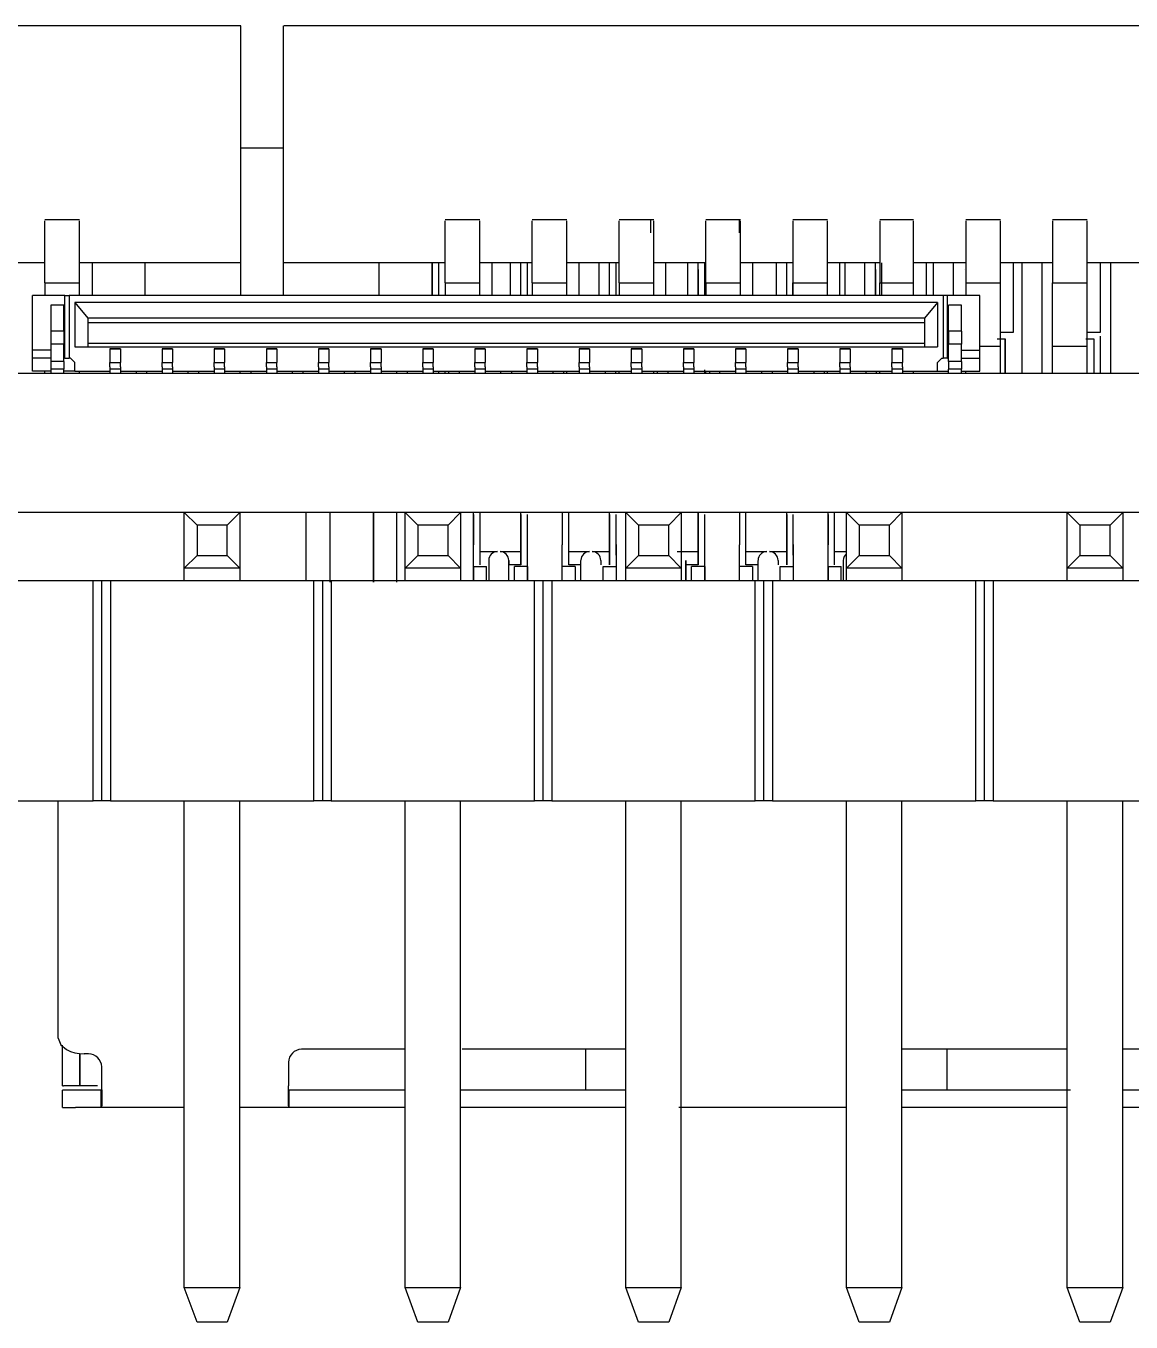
# Model space of a CAD drawing. Header units: millimetres. Extents: x 2 to 1109, y 2 to 430.
# Drawn here: x 91.99 to 104.71, y 259.17 to 274.09 of the extents above; entities that cross this region are included whole.
import ezdxf

# ---------------------------------------------------------------- set-up
doc = ezdxf.new("R2010")
doc.units = ezdxf.units.MM
doc.header["$LTSCALE"] = 0.5
doc.layers.add('几何体', color=7, linetype='Continuous')

msp = doc.modelspace()

# ---------------------------------------------------------------- linework, layer by layer
at = {"layer": '几何体'}
for p, q in [((94.466, 274.091), (79.366, 274.091)), ((94.462, 274.091), (94.462, 271.364)), ((94.96, 271.364), (94.96, 274.091)), ((110.063, 274.091), (94.963, 274.091)), ((94.462, 272.687), (94.96, 272.687)), ((92.612, 271.858), (92.212, 271.858)), ((92.212, 271.132), (92.212, 271.847)), ((92.612, 271.132), (92.612, 271.847)), ((97.22, 271.858), (96.82, 271.858)), ((96.82, 271.132), (96.82, 271.847)), ((97.22, 271.132), (97.22, 271.847)), ((98.22, 271.858), (97.82, 271.858)), ((97.82, 271.132), (97.82, 271.847)), ((98.22, 271.132), (98.22, 271.847)), ((99.22, 271.858), (98.82, 271.858)), ((98.82, 271.132), (98.82, 271.847)), ((99.186, 271.707), (99.186, 271.862)), ((99.22, 271.132), (99.22, 271.847)), ((100.22, 271.858), (99.82, 271.858)), ((99.82, 271.132), (99.82, 271.847)), ((100.206, 271.707), (100.206, 271.858)), ((100.22, 271.132), (100.22, 271.847)), ((101.22, 271.858), (100.82, 271.858)), ((100.82, 271.847), (100.82, 271.132)), ((101.22, 271.132), (101.22, 271.847)), ((102.21, 271.858), (101.82, 271.858)), ((101.82, 271.847), (101.82, 271.132)), ((102.21, 271.132), (102.21, 271.847)), ((103.21, 271.858), (102.81, 271.858)), ((102.81, 271.847), (102.81, 271.132)), ((103.21, 271.132), (103.21, 271.847)), ((104.21, 271.858), (103.81, 271.858)), ((103.81, 271.847), (103.81, 271.132)), ((103.811, 271.787), (103.811, 271.526)), ((104.21, 271.132), (104.21, 271.847)), ((92.212, 271.364), (91.612, 271.364)), ((94.462, 271.364), (92.612, 271.364)), ((92.762, 270.987), (92.762, 271.364)), ((93.362, 271.364), (93.362, 270.987)), ((94.462, 271.364), (94.462, 270.987)), ((96.82, 271.364), (94.96, 271.364)), ((94.96, 270.987), (94.96, 271.364)), ((96.06, 270.987), (96.06, 271.364)), ((96.671, 271.364), (96.671, 271.287)), ((96.671, 270.987), (96.671, 271.364)), ((96.746, 270.987), (96.746, 271.364)), ((96.746, 270.987), (96.746, 271.364)), ((97.82, 271.364), (97.22, 271.364)), ((97.36, 270.987), (97.36, 271.364)), ((97.571, 270.987), (97.571, 271.364)), ((97.691, 270.987), (97.691, 271.364)), ((97.766, 270.987), (97.766, 271.364)), ((97.766, 270.987), (97.766, 271.364)), ((98.82, 271.364), (98.22, 271.364)), ((98.36, 270.987), (98.36, 271.364)), ((98.591, 270.987), (98.591, 271.364)), ((98.711, 270.987), (98.711, 271.364)), ((98.786, 270.987), (98.786, 271.364)), ((98.786, 270.987), (98.786, 271.364)), ((99.82, 271.364), (99.22, 271.364)), ((99.36, 270.987), (99.36, 271.364)), ((99.611, 270.987), (99.611, 271.364)), ((99.731, 271.287), (99.731, 271.364)), ((99.731, 270.987), (99.731, 271.364)), ((99.806, 270.987), (99.806, 271.364)), ((100.82, 271.364), (100.22, 271.364)), ((100.36, 270.987), (100.36, 271.364)), ((100.631, 270.987), (100.631, 271.364)), ((100.751, 270.987), (100.751, 271.364)), ((100.826, 270.987), (100.826, 271.364)), ((101.82, 271.364), (101.22, 271.364)), ((101.36, 270.987), (101.36, 271.364)), ((101.421, 270.987), (101.421, 271.364)), ((101.651, 270.987), (101.651, 271.364)), ((101.771, 271.287), (101.771, 271.364)), ((101.771, 270.987), (101.771, 271.364)), ((101.846, 270.987), (101.846, 271.364)), ((102.81, 271.364), (102.21, 271.364)), ((102.36, 270.987), (102.36, 271.364)), ((102.441, 270.987), (102.441, 271.364)), ((102.671, 270.987), (102.671, 271.364)), ((103.81, 271.364), (103.21, 271.364)), ((103.36, 270.564), (103.36, 271.364)), ((103.461, 270.087), (103.461, 271.364)), ((103.691, 270.087), (103.691, 271.364)), ((104.81, 271.364), (104.21, 271.364)), ((104.36, 270.564), (104.36, 271.364)), ((104.481, 270.087), (104.481, 271.364)), ((96.671, 271.287), (96.671, 271.287)), ((96.671, 271.287), (96.671, 270.987)), ((97.691, 271.287), (97.691, 271.287)), ((98.711, 271.287), (98.711, 271.287)), ((99.731, 271.287), (99.731, 271.287)), ((99.731, 271.287), (99.731, 270.987)), ((100.751, 271.287), (100.751, 271.287)), ((101.771, 271.287), (101.771, 271.287)), ((101.771, 271.287), (101.771, 270.987)), ((102.791, 271.287), (102.791, 271.287)), ((92.212, 271.132), (92.612, 271.132)), ((92.212, 271.132), (92.212, 270.987)), ((92.612, 270.987), (92.612, 271.132)), ((96.82, 271.132), (97.22, 271.132)), ((96.82, 271.132), (96.82, 270.987)), ((97.22, 270.987), (97.22, 271.132)), ((97.82, 271.132), (98.22, 271.132)), ((97.82, 271.132), (97.82, 270.987)), ((98.22, 270.987), (98.22, 271.132)), ((98.82, 271.132), (98.82, 270.987)), ((98.82, 271.132), (99.22, 271.132)), ((99.22, 270.987), (99.22, 271.132)), ((99.82, 271.132), (99.82, 270.987)), ((99.82, 271.132), (100.22, 271.132)), ((100.22, 270.987), (100.22, 271.132)), ((100.82, 270.987), (100.82, 271.132)), ((100.82, 271.132), (101.22, 271.132)), ((101.22, 270.987), (101.22, 271.132)), ((101.82, 271.132), (102.21, 271.132)), ((101.82, 270.987), (101.82, 271.132)), ((102.21, 270.987), (102.21, 271.132)), ((102.81, 271.132), (102.81, 270.987)), ((102.81, 271.132), (103.21, 271.132)), ((103.21, 270.402), (103.21, 271.132)), ((103.81, 270.402), (103.81, 271.132)), ((103.81, 271.132), (104.21, 271.132)), ((104.21, 270.402), (104.21, 271.132)), ((92.071, 270.357), (92.071, 270.987)), ((92.441, 270.987), (92.071, 270.987)), ((92.431, 270.877), (92.281, 270.877)), ((92.281, 270.877), (92.281, 270.577)), ((92.431, 270.577), (92.431, 270.877)), ((92.441, 270.267), (92.441, 270.987)), ((92.441, 270.987), (92.491, 270.987)), ((92.491, 270.987), (92.491, 270.267)), ((102.551, 270.987), (92.491, 270.987)), ((92.556, 270.907), (92.556, 270.397)), ((102.486, 270.907), (92.556, 270.907)), ((92.556, 270.907), (92.706, 270.727)), ((102.486, 270.907), (102.336, 270.727)), ((102.486, 270.907), (102.486, 270.397)), ((102.551, 270.987), (102.551, 270.267)), ((102.601, 270.987), (102.551, 270.987)), ((102.601, 270.267), (102.601, 270.987)), ((102.971, 270.987), (102.601, 270.987)), ((102.761, 270.877), (102.611, 270.877)), ((102.611, 270.577), (102.611, 270.877)), ((102.761, 270.577), (102.761, 270.877)), ((102.971, 270.357), (102.971, 270.987)), ((102.336, 270.727), (92.706, 270.727)), ((92.706, 270.727), (92.706, 270.397)), ((102.336, 270.727), (102.336, 270.397)), ((92.431, 270.577), (92.281, 270.577)), ((92.281, 270.577), (92.281, 270.527)), ((92.431, 270.577), (92.431, 270.527)), ((92.706, 270.677), (102.336, 270.677)), ((102.761, 270.577), (102.611, 270.577)), ((102.611, 270.577), (102.611, 270.527)), ((102.761, 270.577), (102.761, 270.527)), ((103.21, 270.564), (103.36, 270.564)), ((104.21, 270.564), (104.36, 270.564)), ((92.281, 270.527), (92.281, 270.477)), ((92.281, 270.477), (92.281, 270.427)), ((92.431, 270.427), (92.281, 270.427)), ((92.281, 270.427), (92.281, 270.227)), ((92.431, 270.527), (92.431, 270.477)), ((92.431, 270.477), (92.431, 270.427)), ((92.431, 270.227), (92.431, 270.427)), ((92.706, 270.437), (102.336, 270.437)), ((102.611, 270.527), (102.611, 270.477)), ((102.611, 270.477), (102.611, 270.427)), ((102.761, 270.427), (102.611, 270.427)), ((102.611, 270.227), (102.611, 270.427)), ((102.761, 270.527), (102.761, 270.477)), ((102.761, 270.477), (102.761, 270.427)), ((102.761, 270.227), (102.761, 270.427)), ((103.171, 270.487), (103.266, 270.487)), ((103.266, 270.087), (103.266, 270.487)), ((103.266, 270.487), (103.266, 270.487)), ((103.266, 270.487), (103.266, 270.087)), ((104.191, 270.487), (104.286, 270.487)), ((104.286, 270.487), (104.286, 270.087)), ((104.286, 270.487), (104.286, 270.487)), ((104.286, 270.487), (104.286, 270.087)), ((104.361, 270.087), (104.361, 270.517)), ((92.281, 270.357), (92.071, 270.357)), ((92.071, 270.267), (92.071, 270.357)), ((92.281, 270.267), (92.071, 270.267)), ((92.071, 270.117), (92.071, 270.267)), ((92.441, 270.357), (92.431, 270.357)), ((92.441, 270.267), (92.431, 270.267)), ((92.441, 270.267), (92.491, 270.267)), ((92.506, 270.267), (92.491, 270.267)), ((92.556, 270.217), (92.506, 270.267)), ((92.556, 270.397), (102.486, 270.397)), ((93.081, 270.371), (92.961, 270.371)), ((92.961, 270.371), (92.961, 270.367)), ((93.081, 270.367), (92.961, 270.367)), ((92.961, 270.367), (92.961, 270.217)), ((93.081, 270.371), (93.081, 270.367)), ((93.081, 270.367), (93.081, 270.217)), ((93.681, 270.371), (93.561, 270.371)), ((93.561, 270.371), (93.561, 270.367)), ((93.681, 270.367), (93.561, 270.367)), ((93.561, 270.367), (93.561, 270.217)), ((93.681, 270.371), (93.681, 270.367)), ((93.681, 270.367), (93.681, 270.217)), ((94.281, 270.371), (94.161, 270.371)), ((94.161, 270.371), (94.161, 270.367)), ((94.281, 270.367), (94.161, 270.367)), ((94.161, 270.367), (94.161, 270.217)), ((94.281, 270.371), (94.281, 270.367)), ((94.281, 270.367), (94.281, 270.217)), ((94.881, 270.371), (94.761, 270.371)), ((94.761, 270.371), (94.761, 270.367)), ((94.881, 270.367), (94.761, 270.367)), ((94.761, 270.367), (94.761, 270.217)), ((94.881, 270.371), (94.881, 270.367)), ((94.881, 270.367), (94.881, 270.217)), ((95.481, 270.371), (95.361, 270.371)), ((95.361, 270.371), (95.361, 270.367)), ((95.481, 270.367), (95.361, 270.367)), ((95.361, 270.367), (95.361, 270.217)), ((95.481, 270.371), (95.481, 270.367)), ((95.481, 270.367), (95.481, 270.217)), ((96.081, 270.371), (95.961, 270.371)), ((95.961, 270.371), (95.961, 270.367)), ((96.081, 270.367), (95.961, 270.367)), ((95.961, 270.367), (95.961, 270.217)), ((96.081, 270.371), (96.081, 270.367)), ((96.081, 270.367), (96.081, 270.217)), ((96.681, 270.371), (96.561, 270.371)), ((96.561, 270.371), (96.561, 270.367)), ((96.681, 270.367), (96.561, 270.367)), ((96.561, 270.367), (96.561, 270.217)), ((96.681, 270.371), (96.681, 270.367)), ((96.681, 270.367), (96.681, 270.217)), ((97.281, 270.371), (97.161, 270.371)), ((97.161, 270.371), (97.161, 270.367)), ((97.281, 270.367), (97.161, 270.367)), ((97.161, 270.367), (97.161, 270.217)), ((97.281, 270.371), (97.281, 270.367)), ((97.281, 270.367), (97.281, 270.217)), ((97.881, 270.371), (97.761, 270.371)), ((97.761, 270.371), (97.761, 270.367)), ((97.881, 270.367), (97.761, 270.367)), ((97.761, 270.367), (97.761, 270.217)), ((97.881, 270.371), (97.881, 270.367)), ((97.881, 270.367), (97.881, 270.217)), ((98.481, 270.371), (98.361, 270.371)), ((98.361, 270.371), (98.361, 270.367)), ((98.481, 270.367), (98.361, 270.367)), ((98.361, 270.367), (98.361, 270.217)), ((98.481, 270.371), (98.481, 270.367)), ((98.481, 270.367), (98.481, 270.217)), ((99.081, 270.371), (98.961, 270.371)), ((98.961, 270.371), (98.961, 270.367)), ((99.081, 270.367), (98.961, 270.367)), ((98.961, 270.367), (98.961, 270.217)), ((99.081, 270.371), (99.081, 270.367)), ((99.081, 270.367), (99.081, 270.217)), ((99.681, 270.371), (99.561, 270.371)), ((99.561, 270.371), (99.561, 270.367)), ((99.681, 270.367), (99.561, 270.367)), ((99.561, 270.367), (99.561, 270.217)), ((99.681, 270.371), (99.681, 270.367)), ((99.681, 270.367), (99.681, 270.217)), ((100.281, 270.371), (100.161, 270.371)), ((100.161, 270.371), (100.161, 270.367)), ((100.281, 270.367), (100.161, 270.367)), ((100.161, 270.367), (100.161, 270.217)), ((100.281, 270.371), (100.281, 270.367)), ((100.281, 270.367), (100.281, 270.217)), ((100.881, 270.371), (100.761, 270.371)), ((100.761, 270.371), (100.761, 270.367)), ((100.881, 270.367), (100.761, 270.367)), ((100.761, 270.367), (100.761, 270.217)), ((100.881, 270.371), (100.881, 270.367)), ((100.881, 270.367), (100.881, 270.217)), ((101.481, 270.371), (101.361, 270.371)), ((101.361, 270.371), (101.361, 270.367)), ((101.481, 270.367), (101.361, 270.367)), ((101.361, 270.367), (101.361, 270.217)), ((101.481, 270.371), (101.481, 270.367)), ((101.481, 270.367), (101.481, 270.217)), ((102.081, 270.371), (101.961, 270.371)), ((101.961, 270.371), (101.961, 270.367)), ((102.081, 270.367), (101.961, 270.367)), ((101.961, 270.367), (101.961, 270.217)), ((102.081, 270.371), (102.081, 270.367)), ((102.081, 270.367), (102.081, 270.217)), ((102.486, 270.217), (102.536, 270.267)), ((102.536, 270.267), (102.551, 270.267)), ((102.601, 270.267), (102.551, 270.267)), ((102.601, 270.357), (102.611, 270.357)), ((102.601, 270.267), (102.611, 270.267)), ((102.761, 270.357), (102.971, 270.357)), ((102.761, 270.267), (102.971, 270.267)), ((102.971, 270.402), (103.21, 270.402)), ((102.971, 270.267), (102.971, 270.357)), ((102.971, 270.117), (102.971, 270.267)), ((103.21, 270.087), (103.21, 270.402)), ((103.81, 270.402), (104.21, 270.402)), ((103.81, 270.087), (103.81, 270.402)), ((104.21, 270.087), (104.21, 270.402)), ((92.281, 270.117), (92.071, 270.117)), ((92.212, 270.087), (92.212, 270.117)), ((92.431, 270.227), (92.281, 270.227)), ((92.281, 270.227), (92.281, 270.177)), ((92.281, 270.177), (92.281, 270.137)), ((92.431, 270.137), (92.281, 270.137)), ((92.281, 270.137), (92.281, 270.087)), ((92.431, 270.227), (92.431, 270.177)), ((92.431, 270.177), (92.431, 270.137)), ((92.431, 270.087), (92.431, 270.137)), ((92.556, 270.117), (92.431, 270.117)), ((92.556, 270.117), (92.556, 270.217)), ((92.556, 270.117), (92.961, 270.117)), ((92.612, 270.087), (92.612, 270.117)), ((92.961, 270.217), (93.081, 270.217)), ((92.961, 270.167), (92.961, 270.217)), ((92.961, 270.167), (92.961, 270.137)), ((93.081, 270.137), (92.961, 270.137)), ((92.961, 270.137), (92.961, 270.087)), ((93.081, 270.167), (93.081, 270.217)), ((93.081, 270.167), (93.081, 270.137)), ((93.081, 270.137), (93.081, 270.087)), ((93.081, 270.117), (93.561, 270.117)), ((93.261, 270.117), (93.261, 270.087)), ((93.381, 270.117), (93.381, 270.087)), ((93.561, 270.217), (93.681, 270.217)), ((93.561, 270.167), (93.561, 270.217)), ((93.561, 270.167), (93.561, 270.137)), ((93.681, 270.137), (93.561, 270.137)), ((93.561, 270.137), (93.561, 270.087)), ((93.681, 270.167), (93.681, 270.217)), ((93.681, 270.167), (93.681, 270.137)), ((93.681, 270.137), (93.681, 270.087)), ((93.681, 270.117), (94.161, 270.117)), ((93.861, 270.087), (93.861, 270.117)), ((93.981, 270.117), (93.981, 270.087)), ((94.161, 270.217), (94.281, 270.217)), ((94.161, 270.167), (94.161, 270.217)), ((94.161, 270.167), (94.161, 270.137)), ((94.281, 270.137), (94.161, 270.137)), ((94.161, 270.137), (94.161, 270.087)), ((94.281, 270.167), (94.281, 270.217)), ((94.281, 270.167), (94.281, 270.137)), ((94.281, 270.137), (94.281, 270.087)), ((94.281, 270.117), (94.761, 270.117)), ((94.461, 270.087), (94.461, 270.117)), ((94.581, 270.117), (94.581, 270.087)), ((94.761, 270.217), (94.881, 270.217)), ((94.761, 270.167), (94.761, 270.217)), ((94.761, 270.167), (94.761, 270.137)), ((94.881, 270.137), (94.761, 270.137)), ((94.761, 270.137), (94.761, 270.087)), ((94.881, 270.167), (94.881, 270.217)), ((94.881, 270.167), (94.881, 270.137)), ((94.881, 270.137), (94.881, 270.087)), ((94.881, 270.117), (95.361, 270.117)), ((95.061, 270.087), (95.061, 270.117)), ((95.181, 270.117), (95.181, 270.087)), ((95.361, 270.217), (95.481, 270.217)), ((95.361, 270.167), (95.361, 270.217)), ((95.361, 270.167), (95.361, 270.137)), ((95.481, 270.137), (95.361, 270.137)), ((95.361, 270.137), (95.361, 270.087)), ((95.481, 270.167), (95.481, 270.217)), ((95.481, 270.167), (95.481, 270.137)), ((95.481, 270.137), (95.481, 270.087)), ((95.481, 270.117), (95.961, 270.117)), ((95.661, 270.087), (95.661, 270.117)), ((95.781, 270.117), (95.781, 270.087)), ((95.961, 270.217), (96.081, 270.217)), ((95.961, 270.167), (95.961, 270.217)), ((95.961, 270.167), (95.961, 270.137)), ((96.081, 270.137), (95.961, 270.137)), ((95.961, 270.137), (95.961, 270.087)), ((96.081, 270.167), (96.081, 270.217)), ((96.081, 270.167), (96.081, 270.137)), ((96.081, 270.137), (96.081, 270.087)), ((96.081, 270.117), (96.561, 270.117)), ((96.261, 270.087), (96.261, 270.117)), ((96.381, 270.117), (96.381, 270.087)), ((96.561, 270.217), (96.681, 270.217)), ((96.561, 270.167), (96.561, 270.217)), ((96.561, 270.167), (96.561, 270.137)), ((96.681, 270.137), (96.561, 270.137)), ((96.561, 270.137), (96.561, 270.087)), ((96.681, 270.167), (96.681, 270.217)), ((96.681, 270.167), (96.681, 270.137)), ((96.681, 270.137), (96.681, 270.087)), ((96.681, 270.117), (97.161, 270.117)), ((96.746, 270.087), (96.746, 270.117)), ((96.82, 270.087), (96.82, 270.117)), ((96.861, 270.087), (96.861, 270.117)), ((96.981, 270.117), (96.981, 270.087)), ((97.161, 270.217), (97.281, 270.217)), ((97.161, 270.167), (97.161, 270.217)), ((97.161, 270.167), (97.161, 270.137)), ((97.281, 270.137), (97.161, 270.137)), ((97.161, 270.137), (97.161, 270.087)), ((97.281, 270.167), (97.281, 270.217)), ((97.281, 270.167), (97.281, 270.137)), ((97.281, 270.137), (97.281, 270.087)), ((97.281, 270.117), (97.761, 270.117)), ((97.461, 270.087), (97.461, 270.117)), ((97.581, 270.117), (97.581, 270.087)), ((97.761, 270.217), (97.881, 270.217)), ((97.761, 270.167), (97.761, 270.217)), ((97.761, 270.167), (97.761, 270.137)), ((97.881, 270.137), (97.761, 270.137)), ((97.761, 270.137), (97.761, 270.087)), ((97.881, 270.167), (97.881, 270.217)), ((97.881, 270.167), (97.881, 270.137)), ((97.881, 270.137), (97.881, 270.087)), ((97.881, 270.117), (98.361, 270.117)), ((98.061, 270.087), (98.061, 270.117)), ((98.181, 270.117), (98.181, 270.087)), ((98.22, 270.087), (98.22, 270.117)), ((98.361, 270.217), (98.481, 270.217)), ((98.361, 270.167), (98.361, 270.217)), ((98.361, 270.167), (98.361, 270.137)), ((98.481, 270.137), (98.361, 270.137)), ((98.361, 270.137), (98.361, 270.087)), ((98.481, 270.167), (98.481, 270.217)), ((98.481, 270.167), (98.481, 270.137)), ((98.481, 270.137), (98.481, 270.087)), ((98.481, 270.117), (98.961, 270.117)), ((98.661, 270.117), (98.661, 270.087)), ((98.781, 270.117), (98.781, 270.087)), ((98.82, 270.087), (98.82, 270.117)), ((98.961, 270.217), (99.081, 270.217)), ((98.961, 270.167), (98.961, 270.217)), ((98.961, 270.167), (98.961, 270.137)), ((99.081, 270.137), (98.961, 270.137)), ((98.961, 270.137), (98.961, 270.087)), ((99.081, 270.167), (99.081, 270.217)), ((99.081, 270.167), (99.081, 270.137)), ((99.081, 270.137), (99.081, 270.087)), ((99.081, 270.117), (99.561, 270.117)), ((99.22, 270.087), (99.22, 270.117)), ((99.261, 270.117), (99.261, 270.087)), ((99.381, 270.117), (99.381, 270.087)), ((99.561, 270.217), (99.681, 270.217)), ((99.561, 270.167), (99.561, 270.217)), ((99.561, 270.167), (99.561, 270.137)), ((99.681, 270.137), (99.561, 270.137)), ((99.561, 270.137), (99.561, 270.087)), ((99.681, 270.167), (99.681, 270.217)), ((99.681, 270.167), (99.681, 270.137)), ((99.681, 270.137), (99.681, 270.087)), ((99.681, 270.117), (100.161, 270.117)), ((99.806, 270.087), (99.806, 270.132)), ((99.82, 270.087), (99.82, 270.117)), ((99.861, 270.117), (99.861, 270.087)), ((99.981, 270.087), (99.981, 270.117)), ((100.161, 270.217), (100.281, 270.217)), ((100.161, 270.167), (100.161, 270.217)), ((100.161, 270.167), (100.161, 270.137)), ((100.281, 270.137), (100.161, 270.137)), ((100.161, 270.137), (100.161, 270.087)), ((100.281, 270.167), (100.281, 270.217)), ((100.281, 270.167), (100.281, 270.137)), ((100.281, 270.137), (100.281, 270.087)), ((100.281, 270.117), (100.761, 270.117)), ((100.461, 270.117), (100.461, 270.087)), ((100.581, 270.117), (100.581, 270.087)), ((100.761, 270.217), (100.881, 270.217)), ((100.761, 270.167), (100.761, 270.217)), ((100.761, 270.167), (100.761, 270.137)), ((100.881, 270.137), (100.761, 270.137)), ((100.761, 270.137), (100.761, 270.087)), ((100.881, 270.167), (100.881, 270.217)), ((100.881, 270.167), (100.881, 270.137)), ((100.881, 270.137), (100.881, 270.087)), ((100.881, 270.117), (101.361, 270.117)), ((101.061, 270.117), (101.061, 270.087)), ((101.181, 270.117), (101.181, 270.087)), ((101.22, 270.087), (101.22, 270.117)), ((101.361, 270.217), (101.481, 270.217)), ((101.361, 270.167), (101.361, 270.217)), ((101.361, 270.167), (101.361, 270.137)), ((101.481, 270.137), (101.361, 270.137)), ((101.361, 270.137), (101.361, 270.087)), ((101.481, 270.167), (101.481, 270.217)), ((101.481, 270.167), (101.481, 270.137)), ((101.481, 270.137), (101.481, 270.087)), ((101.481, 270.117), (101.961, 270.117)), ((101.661, 270.117), (101.661, 270.087)), ((101.781, 270.117), (101.781, 270.087)), ((101.82, 270.087), (101.82, 270.117)), ((101.961, 270.217), (102.081, 270.217)), ((101.961, 270.167), (101.961, 270.217)), ((101.961, 270.167), (101.961, 270.137)), ((102.081, 270.137), (101.961, 270.137)), ((101.961, 270.137), (101.961, 270.087)), ((102.081, 270.167), (102.081, 270.217)), ((102.081, 270.167), (102.081, 270.137)), ((102.081, 270.137), (102.081, 270.087)), ((102.081, 270.117), (102.486, 270.117)), ((102.21, 270.087), (102.21, 270.117)), ((102.486, 270.117), (102.486, 270.217)), ((102.486, 270.117), (102.611, 270.117)), ((102.761, 270.227), (102.611, 270.227)), ((102.611, 270.227), (102.611, 270.177)), ((102.611, 270.177), (102.611, 270.137)), ((102.761, 270.137), (102.611, 270.137)), ((102.611, 270.087), (102.611, 270.137)), ((102.761, 270.227), (102.761, 270.177)), ((102.761, 270.177), (102.761, 270.137)), ((102.761, 270.087), (102.761, 270.137)), ((102.761, 270.117), (102.971, 270.117)), ((102.81, 270.087), (102.81, 270.117)), ((134.931, 270.087), (73.691, 270.087)), ((163.366, 268.487), (73.691, 268.487)), ((93.963, 268.342), (93.817, 268.487)), ((93.817, 267.847), (93.817, 268.487)), ((94.457, 268.487), (94.312, 268.342)), ((94.457, 268.487), (94.457, 267.847)), ((95.221, 267.707), (95.221, 268.487)), ((95.221, 267.707), (95.221, 268.487)), ((95.496, 267.687), (95.496, 268.487)), ((95.996, 267.687), (95.996, 268.487)), ((95.996, 268.487), (95.996, 267.687)), ((96.261, 267.687), (96.261, 268.487)), ((96.503, 268.342), (96.357, 268.487)), ((96.357, 267.847), (96.357, 268.487)), ((96.997, 268.487), (96.852, 268.342)), ((96.997, 268.487), (96.997, 267.847)), ((97.146, 268.117), (97.146, 268.487)), ((97.221, 268.037), (97.221, 268.487)), ((97.691, 268.037), (97.691, 268.487)), ((98.166, 268.487), (98.166, 268.117)), ((98.241, 268.037), (98.241, 268.487)), ((98.711, 268.037), (98.711, 268.487)), ((99.043, 268.342), (98.897, 268.487)), ((98.897, 267.847), (98.897, 268.487)), ((99.537, 268.487), (99.392, 268.342)), ((99.537, 268.487), (99.537, 267.847)), ((99.731, 268.037), (99.731, 268.487)), ((99.731, 268.487), (99.731, 267.987)), ((100.206, 268.487), (100.206, 268.117)), ((100.281, 268.037), (100.281, 268.487)), ((100.751, 268.037), (100.751, 268.487)), ((101.226, 268.117), (101.226, 268.487)), ((101.301, 268.037), (101.301, 268.487)), ((101.583, 268.342), (101.437, 268.487)), ((101.437, 267.847), (101.437, 268.487)), ((102.077, 268.487), (101.932, 268.342)), ((102.077, 268.487), (102.077, 267.847)), ((104.123, 268.342), (103.977, 268.487)), ((103.977, 267.847), (103.977, 268.487)), ((104.617, 268.487), (104.472, 268.342)), ((104.617, 268.487), (104.617, 267.847)), ((93.963, 268.342), (93.963, 267.993)), ((94.312, 268.342), (93.963, 268.342)), ((94.312, 267.993), (94.312, 268.342)), ((96.503, 268.342), (96.503, 267.993)), ((96.852, 268.342), (96.503, 268.342)), ((96.852, 267.993), (96.852, 268.342)), ((97.146, 268.465), (97.146, 268.117)), ((97.691, 268.465), (97.691, 267.987)), ((97.766, 268.117), (97.766, 268.465)), ((98.166, 268.465), (98.166, 268.117)), ((98.711, 268.465), (98.711, 267.987)), ((98.786, 268.119), (98.786, 268.465)), ((99.043, 268.342), (99.043, 267.993)), ((99.392, 268.342), (99.043, 268.342)), ((99.392, 267.993), (99.392, 268.342)), ((99.806, 268.117), (99.806, 268.465)), ((100.206, 268.465), (100.206, 268.117)), ((100.751, 268.465), (100.751, 267.987)), ((100.826, 268.119), (100.826, 268.465)), ((101.226, 268.465), (101.226, 268.117)), ((101.583, 268.342), (101.583, 267.993)), ((101.932, 268.342), (101.583, 268.342)), ((101.932, 267.993), (101.932, 268.342)), ((104.123, 268.342), (104.123, 267.993)), ((104.472, 268.342), (104.123, 268.342)), ((104.472, 267.993), (104.472, 268.342)), ((97.146, 267.707), (97.146, 268.119)), ((97.146, 267.868), (97.146, 268.117)), ((97.421, 268.037), (97.221, 268.037)), ((97.221, 267.887), (97.221, 268.037)), ((97.691, 268.037), (97.451, 268.037)), ((97.691, 267.887), (97.691, 268.037)), ((97.766, 267.997), (97.766, 268.117)), ((97.766, 267.867), (97.766, 268.117)), ((98.166, 267.867), (98.166, 268.117)), ((98.166, 267.921), (98.166, 268.117)), ((98.481, 268.037), (98.241, 268.037)), ((98.241, 267.887), (98.241, 268.037)), ((98.711, 268.037), (98.511, 268.037)), ((98.711, 267.887), (98.711, 268.037)), ((98.786, 268.119), (98.786, 267.707)), ((98.786, 267.997), (98.786, 268.117)), ((99.731, 268.037), (99.491, 268.037)), ((99.731, 267.887), (99.731, 268.037)), ((99.806, 267.997), (99.806, 268.117)), ((99.806, 267.867), (99.806, 268.117)), ((100.206, 267.867), (100.206, 268.117)), ((100.206, 267.921), (100.206, 268.117)), ((100.521, 268.037), (100.281, 268.037)), ((100.281, 267.887), (100.281, 268.037)), ((100.751, 268.037), (100.551, 268.037)), ((100.751, 267.887), (100.751, 268.037)), ((100.826, 268.119), (100.826, 267.707)), ((100.826, 267.997), (100.826, 268.117)), ((101.226, 267.707), (101.226, 268.119)), ((101.226, 267.868), (101.226, 268.117)), ((101.437, 268.037), (101.301, 268.037)), ((101.301, 267.887), (101.301, 268.037)), ((93.963, 267.993), (93.817, 267.847)), ((93.963, 267.993), (94.312, 267.993)), ((94.457, 267.847), (94.312, 267.993)), ((96.503, 267.993), (96.357, 267.847)), ((96.503, 267.993), (96.852, 267.993)), ((96.997, 267.847), (96.852, 267.993)), ((97.321, 267.937), (97.321, 267.707)), ((97.551, 267.937), (97.551, 267.887)), ((97.551, 267.707), (97.551, 267.937)), ((97.691, 267.887), (97.551, 267.887)), ((97.691, 267.997), (97.691, 267.887)), ((97.691, 267.997), (97.691, 267.997)), ((97.691, 267.997), (97.691, 267.887)), ((97.691, 267.887), (97.691, 267.987)), ((98.381, 267.887), (98.241, 267.887)), ((98.381, 267.707), (98.381, 267.937)), ((98.611, 267.937), (98.611, 267.887)), ((98.711, 267.997), (98.711, 267.887)), ((98.711, 267.997), (98.711, 267.997)), ((98.711, 267.997), (98.711, 267.887)), ((98.711, 267.887), (98.711, 267.987)), ((99.043, 267.993), (98.897, 267.847)), ((99.043, 267.993), (99.392, 267.993)), ((99.537, 267.847), (99.392, 267.993)), ((99.591, 267.937), (99.591, 267.887)), ((99.591, 267.707), (99.591, 267.937)), ((99.731, 267.887), (99.591, 267.887)), ((99.591, 267.887), (99.591, 267.707)), ((99.591, 267.887), (99.591, 267.887)), ((99.731, 267.997), (99.731, 267.887)), ((99.731, 267.997), (99.731, 267.997)), ((99.731, 267.997), (99.731, 267.887)), ((99.731, 267.887), (99.731, 267.987)), ((100.421, 267.887), (100.281, 267.887)), ((100.421, 267.707), (100.421, 267.937)), ((100.651, 267.937), (100.651, 267.887)), ((100.751, 267.997), (100.751, 267.887)), ((100.751, 267.997), (100.751, 267.997)), ((100.751, 267.997), (100.751, 267.887)), ((100.751, 267.887), (100.751, 267.987)), ((101.401, 267.937), (101.401, 267.707)), ((101.583, 267.993), (101.437, 267.847)), ((101.583, 267.993), (101.932, 267.993)), ((102.077, 267.847), (101.932, 267.993)), ((104.123, 267.993), (103.977, 267.847)), ((104.123, 267.993), (104.472, 267.993)), ((104.617, 267.847), (104.472, 267.993)), ((94.457, 267.847), (93.817, 267.847)), ((93.817, 267.707), (93.817, 267.847)), ((94.457, 267.847), (94.457, 267.707)), ((96.997, 267.847), (96.357, 267.847)), ((96.357, 267.707), (96.357, 267.847)), ((96.997, 267.847), (96.997, 267.707)), ((97.146, 267.867), (97.146, 267.707)), ((97.146, 267.867), (97.296, 267.867)), ((97.296, 267.707), (97.296, 267.867)), ((97.296, 267.867), (97.296, 267.867)), ((97.616, 267.707), (97.616, 267.867)), ((97.766, 267.867), (97.616, 267.867)), ((97.766, 267.707), (97.766, 267.867)), ((97.766, 267.867), (97.766, 267.707)), ((97.766, 267.867), (97.766, 267.867)), ((98.166, 267.707), (98.166, 267.867)), ((98.316, 267.867), (98.166, 267.867)), ((98.316, 267.867), (98.316, 267.707)), ((98.316, 267.867), (98.316, 267.707)), ((98.636, 267.707), (98.636, 267.867)), ((98.636, 267.867), (98.786, 267.867)), ((99.537, 267.847), (98.897, 267.847)), ((98.897, 267.707), (98.897, 267.847)), ((99.537, 267.847), (99.537, 267.707)), ((99.656, 267.707), (99.656, 267.867)), ((99.806, 267.867), (99.656, 267.867)), ((99.806, 267.867), (99.806, 267.707)), ((99.806, 267.707), (99.806, 267.867)), ((99.806, 267.867), (99.806, 267.867)), ((100.206, 267.707), (100.206, 267.867)), ((100.356, 267.867), (100.206, 267.867)), ((100.356, 267.867), (100.356, 267.707)), ((100.676, 267.707), (100.676, 267.867)), ((100.676, 267.867), (100.826, 267.867)), ((101.226, 267.867), (101.226, 267.707)), ((101.226, 267.867), (101.376, 267.867)), ((101.376, 267.707), (101.376, 267.867)), ((101.376, 267.867), (101.376, 267.867)), ((102.077, 267.847), (101.437, 267.847)), ((101.437, 267.707), (101.437, 267.847)), ((102.077, 267.847), (102.077, 267.707)), ((104.617, 267.847), (103.977, 267.847)), ((103.977, 267.707), (103.977, 267.847)), ((104.617, 267.847), (104.617, 267.707)), ((90.427, 267.707), (92.767, 267.707)), ((92.767, 265.167), (92.767, 267.707)), ((92.767, 267.707), (92.867, 267.707)), ((92.867, 265.167), (92.867, 267.707)), ((92.867, 267.707), (92.967, 267.707)), ((92.967, 267.707), (92.967, 265.167)), ((92.967, 267.707), (95.307, 267.707)), ((95.307, 265.167), (95.307, 267.707)), ((95.307, 267.707), (95.407, 267.707)), ((95.407, 267.707), (95.407, 265.167)), ((95.407, 267.707), (95.507, 267.707)), ((95.507, 267.707), (95.507, 265.167)), ((95.507, 267.707), (97.847, 267.707)), ((97.847, 265.167), (97.847, 267.707)), ((97.847, 267.707), (97.947, 267.707)), ((97.947, 265.167), (97.947, 267.707)), ((97.947, 267.707), (98.047, 267.707)), ((98.047, 267.707), (98.047, 265.167)), ((98.047, 267.707), (100.387, 267.707)), ((100.387, 265.167), (100.387, 267.707)), ((100.387, 267.707), (100.487, 267.707)), ((100.487, 265.167), (100.487, 267.707)), ((100.487, 267.707), (100.587, 267.707)), ((100.587, 267.707), (100.587, 265.167)), ((100.587, 267.707), (102.927, 267.707)), ((102.927, 265.167), (102.927, 267.707)), ((102.927, 267.707), (103.027, 267.707)), ((103.027, 265.167), (103.027, 267.707)), ((103.027, 267.707), (103.127, 267.707)), ((103.127, 267.707), (103.127, 265.167)), ((103.127, 267.707), (105.467, 267.707)), ((90.427, 265.167), (92.767, 265.167)), ((92.366, 262.437), (92.366, 265.167)), ((92.867, 265.167), (92.767, 265.167)), ((92.967, 265.167), (92.867, 265.167)), ((92.967, 265.167), (95.307, 265.167)), ((93.817, 259.567), (93.817, 265.167)), ((94.457, 259.567), (94.457, 265.167)), ((95.407, 265.167), (95.307, 265.167)), ((95.507, 265.167), (95.407, 265.167)), ((95.507, 265.167), (97.847, 265.167)), ((96.357, 259.567), (96.357, 265.167)), ((96.997, 259.567), (96.997, 265.167)), ((97.947, 265.167), (97.847, 265.167)), ((98.047, 265.167), (97.947, 265.167)), ((98.047, 265.167), (100.387, 265.167)), ((98.897, 259.567), (98.897, 265.167)), ((99.537, 259.567), (99.537, 265.167)), ((100.487, 265.167), (100.387, 265.167)), ((100.587, 265.167), (100.487, 265.167)), ((100.587, 265.167), (102.927, 265.167)), ((101.437, 259.567), (101.437, 265.167)), ((102.077, 259.567), (102.077, 265.167)), ((103.027, 265.167), (102.927, 265.167)), ((103.127, 265.167), (103.027, 265.167)), ((103.127, 265.167), (105.467, 265.167)), ((103.977, 259.567), (103.977, 265.167)), ((104.617, 259.567), (104.617, 265.167)), ((92.366, 264.509), (92.366, 264.659)), ((92.416, 261.887), (92.416, 262.356)), ((92.616, 261.887), (92.616, 262.259)), ((92.616, 262.259), (92.616, 261.887)), ((92.616, 262.212), (92.616, 262.062)), ((92.716, 262.257), (92.666, 262.257)), ((96.357, 262.309), (95.166, 262.309)), ((95.166, 262.309), (95.166, 262.309)), ((98.897, 262.309), (97.016, 262.309)), ((98.436, 262.309), (98.436, 261.837)), ((98.436, 262.309), (98.436, 262.037)), ((103.977, 262.309), (102.077, 262.309)), ((102.596, 261.837), (102.596, 262.309)), ((105.866, 262.309), (104.617, 262.309)), ((92.866, 261.887), (92.866, 262.107)), ((95.016, 262.159), (95.016, 261.887)), ((95.016, 262.159), (95.016, 261.887)), ((92.616, 262.037), (92.616, 261.887)), ((98.436, 262.037), (98.436, 261.837)), ((92.416, 261.887), (92.426, 261.887)), ((92.416, 261.637), (92.416, 261.837)), ((92.566, 261.837), (92.416, 261.837)), ((92.612, 261.887), (92.426, 261.887)), ((92.716, 261.837), (92.566, 261.837)), ((92.816, 261.887), (92.616, 261.887)), ((92.857, 261.837), (92.716, 261.837)), ((92.816, 261.887), (92.816, 261.887)), ((92.857, 261.837), (92.857, 261.638)), ((92.866, 261.662), (92.866, 261.887)), ((92.866, 261.842), (92.866, 261.661)), ((95.016, 261.662), (95.016, 261.887)), ((95.016, 261.842), (95.016, 261.887)), ((95.024, 261.638), (95.024, 261.837)), ((95.166, 261.837), (95.024, 261.837)), ((96.357, 261.837), (95.166, 261.837)), ((98.897, 261.837), (96.997, 261.837)), ((104.016, 261.837), (102.077, 261.837)), ((105.866, 261.837), (104.617, 261.837)), ((92.416, 261.637), (92.566, 261.637)), ((92.716, 261.637), (92.566, 261.637)), ((92.857, 261.637), (92.716, 261.637)), ((93.817, 261.637), (92.857, 261.637)), ((95.024, 261.637), (94.457, 261.637)), ((95.166, 261.637), (95.024, 261.637)), ((96.357, 261.637), (95.166, 261.637)), ((98.897, 261.637), (96.997, 261.637)), ((101.437, 261.637), (99.507, 261.637)), ((103.977, 261.637), (102.077, 261.637)), ((105.866, 261.637), (104.617, 261.637)), ((93.963, 259.167), (93.817, 259.567)), ((93.817, 259.567), (94.457, 259.567)), ((94.457, 259.567), (94.312, 259.167)), ((96.357, 259.567), (96.997, 259.567)), ((96.503, 259.167), (96.357, 259.567)), ((96.997, 259.567), (96.852, 259.167)), ((99.043, 259.167), (98.897, 259.567)), ((98.897, 259.567), (99.537, 259.567)), ((99.537, 259.567), (99.392, 259.167)), ((101.437, 259.567), (102.077, 259.567)), ((101.583, 259.167), (101.437, 259.567)), ((102.077, 259.567), (101.932, 259.167)), ((104.123, 259.167), (103.977, 259.567)), ((103.977, 259.567), (104.617, 259.567)), ((104.617, 259.567), (104.472, 259.167)), ((94.312, 259.167), (93.963, 259.167)), ((96.852, 259.167), (96.503, 259.167)), ((99.392, 259.167), (99.043, 259.167)), ((101.932, 259.167), (101.583, 259.167)), ((104.472, 259.167), (104.123, 259.167))]:
    msp.add_line(p, q, dxfattribs=at)
at = {"layer": '几何体', "flags": 128}
for points in [[(92.366, 262.437), (92.396, 262.358), (92.46, 262.306), (92.507, 262.284), (92.558, 262.269), (92.611, 262.26), (92.666, 262.257)], [(92.866, 261.843), (92.865, 261.84), (92.864, 261.839), (92.857, 261.837)], [(95.024, 261.837), (95.018, 261.839), (95.016, 261.84), (95.016, 261.843)], [(92.866, 261.662), (92.864, 261.644), (92.857, 261.638)], [(95.024, 261.638), (95.018, 261.644), (95.016, 261.662)]]:
    msp.add_lwpolyline(points, dxfattribs=at)
at = {"layer": '几何体'}
for centre, radius, start, end in [((97.421, 267.938), 0.0998, 89.8866, 180.1171), ((97.451, 267.938), 0.0995, 359.6782, 90.3182), ((98.481, 267.938), 0.0998, 89.8708, 180.1329), ((98.511, 267.938), 0.0995, 359.6782, 90.3182), ((100.521, 267.938), 0.0998, 89.8708, 180.1329), ((100.551, 267.938), 0.0995, 359.6782, 90.3182), ((101.496, 267.939), 0.0955, 128.2284, 181.0022), ((92.711, 262.102), 0.155, 1.7625, 88.2374), ((95.17, 262.154), 0.155, 91.7644, 178.2384)]:
    msp.add_arc(centre, radius, start, end, dxfattribs=at)

doc.saveas('drawing.dxf')
